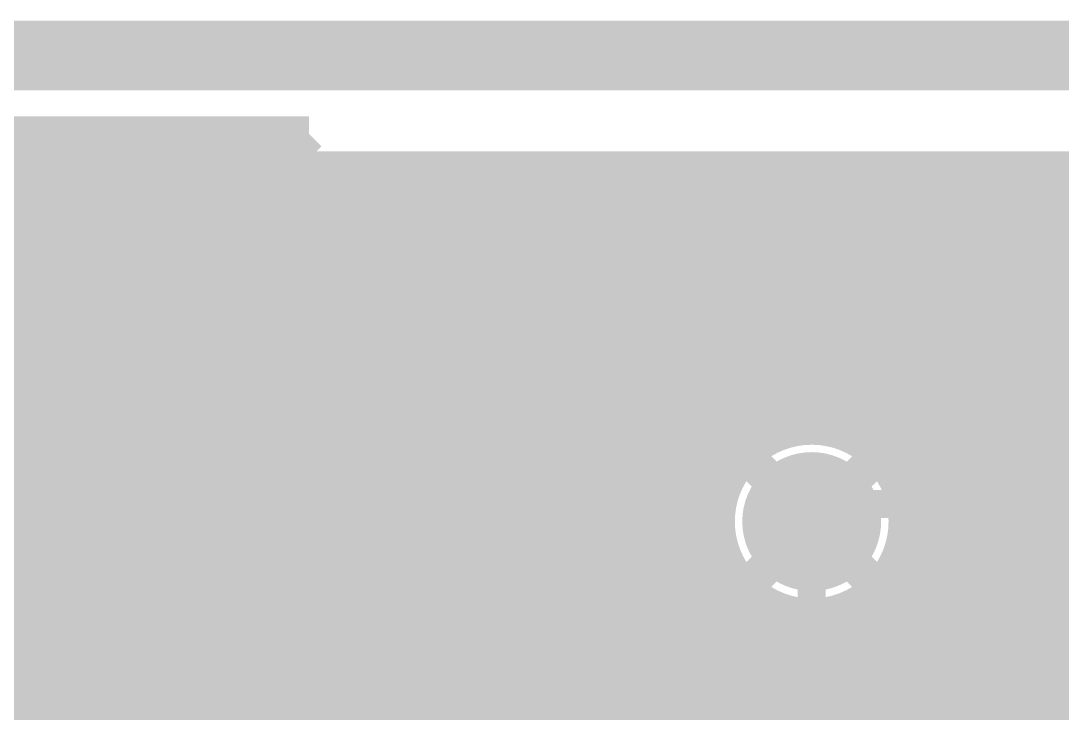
# Model space of a CAD drawing. Extents: x -118 to 4, y -52 to 56.
# Drawn here: x -71.61 to -64.11, y 51.45 to 56.44 of the extents above; entities that cross this region are included whole.
import ezdxf

# ---------------------------------------------------------------- set-up
doc = ezdxf.new("R2010")
doc.units = 0
doc.header["$MEASUREMENT"] = 0
doc.layers.get('0').update_dxf_attribs({"linetype": 'CONTINUOUS'})
for name, color, linetype in [('22-302-0_BOT', 7, 'CONTINUOUS'), ('22-302-0_DRD', 7, 'CONTINUOUS'), ('22-302-0_DRL', 2, 'CONTINUOUS'), ('22-302-0_GND', 1, 'CONTINUOUS'), ('22-302-0_IN1', 3, 'CONTINUOUS'), ('22-302-0_SST', 11, 'CONTINUOUS'), ('22-302-0_TOP', 13, 'CONTINUOUS'), ('THRUHOLE_TAP', 7, 'CONTINUOUS')]:
    doc.layers.add(name, color=color, linetype=linetype)

# ---------------------------------------------------------------- blocks, each defined once
blk = doc.blocks.new('ROUND_50')
at = {"const_width": 0.35052}
blk.add_lwpolyline([(-0.17526, 0, 1), (0.17526, 0, 1)], format="xyb", close=True, dxfattribs=at)
blk = doc.blocks.new('ROUND_106')
at = {"const_width": 0.10033}
blk.add_lwpolyline([(-0.050164, 0, 1), (0.050164, 0, 1)], format="xyb", close=True, dxfattribs=at)
blk = doc.blocks.new('ROUND_95')
at = {"const_width": 0.50038}
blk.add_lwpolyline([(-0.25019, 0, 1), (0.25019, 0, 1)], format="xyb", close=True, dxfattribs=at)
blk = doc.blocks.new('ROUND_65')
at = {"const_width": 0.35052}
blk.add_lwpolyline([(-0.17526, 0, 1), (0.17526, 0, 1)], format="xyb", close=True, dxfattribs=at)
blk = doc.blocks.new('ROUND_98')
at = {"const_width": 0.10033}
blk.add_lwpolyline([(-0.050164, 0, 1), (0.050164, 0, 1)], format="xyb", close=True, dxfattribs=at)

msp = doc.modelspace()

# ---------------------------------------------------------------- linework, layer by layer
at = {"layer": '22-302-0_BOT'}
for points, const_width in [([(-69.53504, 55.626), (-111.77016, 55.626)], 0.254), ([(-69.53504, 55.626), (-72.16394, 52.9971)], 0.254), ([(-71.5518, 55.626), (-71.5518, 53.60924)], 0.254), ([(-71.3232, 55.626), (-71.3232, 53.83784)], 0.254), ([(-71.0946, 55.626), (-71.0946, 54.06644)], 0.254), ([(-70.866, 55.626), (-70.866, 54.29504)], 0.254), ([(-70.6374, 55.626), (-70.6374, 54.52364)], 0.254), ([(-70.4088, 55.626), (-70.4088, 54.75224)], 0.254), ([(-70.1802, 55.626), (-70.1802, 54.98084)], 0.254), ([(-69.9516, 55.626), (-69.9516, 55.20944)], 0.254), ([(-69.723, 55.626), (-69.723, 55.43804)], 0.254), ([(-69.66204, 55.499), (-111.56188, 55.499)], 0.254), ([(-71.882, 45.466), (-71.882, 52.705), (-69.215, 55.372), (-53.34, 55.372), (-51.943, 53.975), (-21.717, 53.975), (-19.812, 52.07)], 0.2032), ([(-69.89064, 55.2704), (-111.39424, 55.2704)], 0.254), ([(-70.11924, 55.0418), (-111.33582, 55.0418)], 0.254), ([(-69.04736, 54.9656), (-71.4756, 52.53736)], 0.254), ([(-56.45912, 54.9656), (-69.04736, 54.9656)], 0.254), ([(-69.0372, 54.9656), (-69.0372, 46.52518)], 0.254), ([(-68.8086, 54.9656), (-68.8086, 46.46676)], 0.254), ([(-68.58, 54.9656), (-68.58, 46.29912)], 0.254), ([(-68.3514, 54.9656), (-68.3514, 34.61766)], 0.254), ([(-68.1228, 54.9656), (-68.1228, 34.52876)], 0.254), ([(-67.8942, 54.9656), (-67.8942, 45.43298)], 0.254), ([(-67.6656, 54.9656), (-67.6656, 45.66412)], 0.254), ([(-67.437, 54.9656), (-67.437, 45.75302)], 0.254), ([(-67.2084, 54.9656), (-67.2084, 45.75556)], 0.254), ([(-66.9798, 54.9656), (-66.9798, 45.67936)], 0.254), ([(-66.7512, 54.9656), (-66.7512, 45.47108)], 0.254), ([(-66.5226, 54.9656), (-66.5226, 53.13172)], 0.254), ([(-66.294, 54.9656), (-66.294, 53.39588)], 0.254), ([(-66.0654, 54.9656), (-66.0654, 53.49494)], 0.254), ([(-65.8368, 54.9656), (-65.8368, 53.50764)], 0.254), ([(-65.6082, 54.9656), (-65.6082, 53.43906)], 0.254), ([(-65.3796, 54.9656), (-65.3796, 53.25364)], 0.254), ([(-65.151, 54.9656), (-65.151, 50.74412)], 0.254), ([(-64.9224, 54.9656), (-64.9224, 50.91176)], 0.254), ([(-64.6938, 54.9656), (-64.6938, 50.97018)], 0.254), ([(-64.4652, 54.9656), (-64.4652, 50.94732)], 0.254), ([(-64.2366, 54.9656), (-64.2366, 50.83556)], 0.254), ([(-64.008, 54.9656), (-64.008, 50.5333)], 0.254), ([(-70.34784, 54.8132), (-111.35614, 54.8132)], 0.254), ([(-56.5277, 54.8132), (-69.19976, 54.8132)], 0.254), ([(-69.2658, 54.74716), (-69.2658, 46.50232)], 0.254), ([(-70.57644, 54.5846), (-111.4679, 54.5846)], 0.254), ([(-56.55818, 54.5846), (-69.42836, 54.5846)], 0.254), ([(-69.4944, 54.51856), (-69.4944, 46.39056)], 0.254), ([(-70.80504, 54.356), (-81.29016, 54.356)], 0.254), ([(-56.50992, 54.356), (-69.65696, 54.356)], 0.254), ([(-69.723, 54.28996), (-69.723, 46.0883)], 0.254), ([(-71.03364, 54.1274), (-80.9879, 54.1274)], 0.254), ([(-56.35752, 54.1274), (-69.88556, 54.1274)], 0.254), ([(-69.9516, 54.06136), (-69.9516, 43.72356)], 0.254), ([(-71.26224, 53.8988), (-80.87614, 53.8988)], 0.254), ([(-56.2864, 53.8988), (-70.11416, 53.8988)], 0.254), ([(-70.1802, 53.83276), (-70.1802, 43.64736)], 0.254), ([(-71.49084, 53.6702), (-80.85582, 53.6702)], 0.254), ([(-70.4088, 53.60416), (-70.4088, 43.43908)], 0.254), ([(-56.2864, 53.6702), (-70.34276, 53.6702)], 0.254), ([(-71.71944, 53.4416), (-75.59294, 53.4416)], 0.254), ([(-70.6374, 53.37556), (-70.6374, 44.79544)], 0.254), ([(-66.21272, 53.4416), (-70.57136, 53.4416)], 0.254), ([(-56.2864, 53.4416), (-65.61074, 53.4416)], 0.254), ([(-70.866, 53.14696), (-70.866, 45.02404)], 0.254), ([(-66.47688, 53.213), (-70.79996, 53.213)], 0.254), ([(-56.2864, 53.213), (-65.34912, 53.213)], 0.254), ([(-66.57594, 52.9844), (-71.02856, 52.9844)], 0.254), ([(-56.2864, 52.9844), (-65.25006, 52.9844)], 0.254), ([(-71.0946, 52.91836), (-71.0946, 45.25264)], 0.254), ([(-65.913, 52.832), (-65.913, 43.942), (-65.0748, 43.1038), (-64.77, 43.1038)], 0.2032), ([(-66.58864, 52.7558), (-71.25716, 52.7558)], 0.254), ([(-56.2864, 52.7558), (-65.23736, 52.7558)], 0.254), ([(-71.3232, 52.68976), (-71.3232, 45.85208)], 0.254), ([(-71.4756, 52.53736), (-71.4756, 46.00956)], 0.254), ([(-66.52006, 52.5272), (-71.4756, 52.5272)], 0.254), ([(-66.5226, 52.52974), (-66.5226, 42.76852)], 0.254), ([(-56.2864, 52.5272), (-65.30594, 52.5272)], 0.254), ([(-65.3796, 52.41036), (-65.3796, 48.4632)], 0.254), ([(-66.33464, 52.2986), (-71.4756, 52.2986)], 0.254), ([(-66.3194, 52.2859), (-66.3194, 43.942)], 0.254), ([(-65.5066, 52.2859), (-65.5066, 48.4632)], 0.254), ([(-56.2864, 52.2986), (-65.49136, 52.2986)], 0.254), ([(-66.3194, 52.07), (-71.4756, 52.07)], 0.254), ([(-56.2864, 52.07), (-65.5066, 52.07)], 0.254), ([(-66.3194, 51.8414), (-71.4756, 51.8414)], 0.254), ([(-56.2864, 51.8414), (-65.5066, 51.8414)], 0.254), ([(-66.3194, 51.6128), (-71.4756, 51.6128)], 0.254), ([(-56.2864, 51.6128), (-65.5066, 51.6128)], 0.254), ([(-66.3194, 51.3842), (-71.4756, 51.3842)], 0.254), ([(-56.2864, 51.3842), (-65.5066, 51.3842)], 0.254)]:
    msp.add_lwpolyline(points, dxfattribs=dict(at, const_width=const_width))
at = {"layer": '22-302-0_BOT', "const_width": 0.254}
for points in [[(-65.913, 53.51272, 0.4142136), (-66.59372, 52.832)], [(-65.23228, 52.832, 0.4142136), (-65.913, 53.51272)], [(-66.59372, 52.832, 0.2370538), (-66.3194, 52.2859)], [(-65.5066, 52.2859, 0.237053), (-65.23228, 52.832)]]:
    msp.add_lwpolyline(points, format="xyb", dxfattribs=at)
at = {"layer": '22-302-0_DRD'}
for points, const_width in [([(1.81102, 56.18988), (-115.4811, 56.18988)], 0.50038), ([(-65.278, 53.467), (-66.548, 52.197)], 0.254), ([(-65.278, 52.197), (-66.548, 53.467)], 0.254)]:
    msp.add_lwpolyline(points, dxfattribs=dict(at, const_width=const_width))
at = {"layer": '22-302-0_DRL', "const_width": 0.50038}
msp.add_lwpolyline([(1.81102, 56.18988), (-115.4811, 56.18988)], dxfattribs=at)
at = {"layer": '22-302-0_GND', "const_width": 0.50038}
msp.add_lwpolyline([(1.81102, 56.18988), (-115.4811, 56.18988)], dxfattribs=at)
at = {"layer": '22-302-0_IN1', "const_width": 0.254}
for points in [[(-1.89992, 55.372), (-98.425, 55.372)], [(-71.6788, 55.372), (-71.6788, 48.9585)], [(-71.4502, 55.372), (-71.4502, 49.13122)], [(-71.2216, 55.372), (-71.2216, 49.19218)], [(-70.993, 55.372), (-70.993, 49.17186)], [(-70.7644, 55.372), (-70.7644, 49.06264)], [(-70.5358, 55.372), (-70.5358, 48.77054)], [(-70.3072, 55.372), (-70.3072, 43.55592)], [(-70.0786, 55.372), (-70.0786, 43.69308)], [(-69.85, 55.372), (-69.85, 43.73372)], [(-69.6214, 55.372), (-69.6214, 43.69308)], [(-69.3928, 55.372), (-69.3928, 43.55592)], [(-69.1642, 55.372), (-69.1642, 34.5948)], [(-68.9356, 55.372), (-68.9356, 34.65322)], [(-68.707, 55.372), (-68.707, 34.66846)], [(-68.4784, 55.372), (-68.4784, 36.36264)], [(-68.2498, 55.372), (-68.2498, 36.54806)], [(-68.0212, 55.372), (-68.0212, 36.61664)], [(-67.7926, 55.372), (-67.7926, 49.37252)], [(-67.564, 55.372), (-67.564, 49.52492)], [(-67.3354, 55.372), (-67.3354, 49.57318)], [(-67.1068, 55.372), (-67.1068, 49.5427)], [(-66.8782, 55.372), (-66.8782, 49.42078)], [(-66.6496, 55.372), (-66.6496, 49.05502)], [(-66.421, 55.372), (-66.421, 53.28412)], [(-66.1924, 55.372), (-66.1924, 53.45176)], [(-65.9638, 55.372), (-65.9638, 53.51018)], [(-65.7352, 55.372), (-65.7352, 53.48732)], [(-65.5066, 55.372), (-65.5066, 53.37556)], [(-65.278, 55.372), (-65.278, 53.0733)], [(-65.0494, 55.372), (-65.0494, 50.83556)], [(-64.8208, 55.372), (-64.8208, 50.94732)], [(-64.5922, 55.372), (-64.5922, 50.97018)], [(-64.3636, 55.372), (-64.3636, 50.91176)], [(-64.135, 55.372), (-64.135, 50.74412)], [(-56.1213, 55.245), (-98.425, 55.245)], [(-56.42356, 55.0164), (-98.425, 55.0164)], [(-56.53532, 54.7878), (-98.425, 54.7878)], [(-56.55818, 54.5592), (-98.425, 54.5592)], [(-56.49976, 54.3306), (-81.23174, 54.3306)], [(-56.33212, 54.102), (-80.97012, 54.102)], [(-55.03418, 53.8734), (-80.87106, 53.8734)], [(-55.0037, 53.6448), (-80.85836, 53.6448)], [(-66.26098, 53.4162), (-75.57008, 53.4162)], [(-54.88178, 53.4162), (-65.56502, 53.4162)], [(-66.49212, 53.1876), (-75.43292, 53.1876)], [(-54.51602, 53.1876), (-65.33388, 53.1876)], [(-66.58102, 52.959), (-75.39228, 52.959)], [(-51.68392, 52.959), (-65.24498, 52.959)], [(-66.58356, 52.7304), (-75.43292, 52.7304)], [(-51.53152, 52.7304), (-65.2399, 52.7304)], [(-65.278, 52.58816), (-65.278, 50.5333)], [(-66.50736, 52.5018), (-75.57008, 52.5018)], [(-48.78578, 52.5018), (-65.31864, 52.5018)], [(-66.421, 52.37988), (-66.421, 44.39412)], [(-66.29908, 52.2732), (-91.08694, 52.2732)], [(-48.9077, 52.2732), (-65.52438, 52.2732)], [(-65.5066, 52.2859), (-65.5066, 34.95294)], [(-66.1924, 52.21224), (-66.1924, 34.71164)], [(-65.7352, 52.17414), (-65.7352, 34.96564)], [(-65.9638, 52.15382), (-65.9638, 34.89706)], [(-48.93818, 52.0446), (-91.27236, 52.0446)], [(-48.88992, 51.816), (-98.425, 51.816)], [(-55.03164, 51.5874), (-98.425, 51.5874)], [(-55.21706, 51.3588), (-98.425, 51.3588)]]:
    msp.add_lwpolyline(points, dxfattribs=at)
for points in [[(-65.913, 53.51272, 0.4142136), (-66.59372, 52.832)], [(-65.23228, 52.832, 0.4142136), (-65.913, 53.51272)], [(-66.59372, 52.832, 0.4142136), (-65.913, 52.15128)], [(-65.913, 52.15128, 0.4142136), (-65.23228, 52.832)]]:
    msp.add_lwpolyline(points, format="xyb", dxfattribs=at)
at = {"layer": '22-302-0_SST', "const_width": 0.1524}
msp.add_lwpolyline([(-70.36562, 50.35042), (-70.36562, 51.36642), (-70.485, 51.19878)], dxfattribs=at)
at = {"layer": '22-302-0_TOP', "const_width": 0.2032}
for points in [[(-112.014, 54.991), (-56.515, 54.991), (-56.134, 55.372), (-55.626, 55.372), (-55.245, 54.991), (-1.397, 54.991), (-1.27, 55.118)], [(-85.09, 52.959), (-77.47, 52.959), (-76.2, 54.229), (-56.515, 54.229), (-56.134, 53.848), (-55.626, 53.848), (-54.864, 54.61), (-3.048, 54.61), (-2.667, 54.229), (0.762, 54.229)], [(-55.88, 54.61), (-76.581, 54.61), (-77.47, 53.721), (-81.534, 53.721)], [(-16.891, 36.576), (-16.764, 36.576), (-16.002, 37.338), (-16.002, 46.482), (-17.399, 47.879), (-17.399, 51.435), (-19.431, 53.467), (-49.784, 53.467), (-50.8, 52.451), (-51.308, 52.451), (-51.816, 52.959), (-65.786, 52.959), (-65.913, 52.832)], [(-91.694, 52.578), (-91.313, 52.197), (-75.819, 52.197), (-75.311, 52.705), (-67.437, 52.705), (-66.421, 51.689), (-65.405, 51.689), (-64.897, 52.197), (-54.102, 52.197), (-53.213, 51.308), (-47.498, 51.308), (-45.72, 53.086), (-19.812, 53.086), (-17.78, 51.054), (-17.78, 47.625), (-16.383, 46.228), (-16.383, 39.37), (-18.034, 37.719)], [(-48.26, 52.07), (-53.34, 52.07), (-53.848, 52.578), (-65.151, 52.578), (-65.659, 52.07), (-66.167, 52.07), (-67.183, 53.086), (-75.946, 53.086), (-76.073, 52.959)], [(-109.347, 43.942), (-109.347, 50.038), (-107.061, 52.324), (-92.456, 52.324), (-91.948, 51.816), (-75.565, 51.816), (-75.057, 52.324), (-67.691, 52.324), (-66.675, 51.308), (-65.151, 51.308), (-64.643, 51.816), (-54.356, 51.816), (-53.467, 50.927), (-42.164, 50.927), (-40.767, 49.53), (-40.767, 45.339), (-39.116, 43.688), (-38.1, 43.688), (-36.3982, 41.9862), (-34.925, 41.9862)], [(-94.869, 38.1), (-94.234, 38.735), (-94.234, 41.91), (-96.266, 43.942), (-96.266, 49.784), (-94.615, 51.435), (-75.311, 51.435), (-74.803, 51.943), (-67.945, 51.943), (-66.929, 50.927), (-64.897, 50.927), (-64.77, 51.054), (-54.61, 51.054)], [(-64.643, 50.292), (-66.929, 50.292), (-68.199, 51.562), (-74.549, 51.562), (-75.057, 51.054), (-87.757, 51.054), (-88.392, 50.419)]]:
    msp.add_lwpolyline(points, dxfattribs=at)

# ---------------------------------------------------------------- block references
at = {"layer": '22-302-0_BOT'}
msp.add_blockref('ROUND_50', (-65.913, 52.832), dxfattribs=at)
at = {"layer": '22-302-0_DRL'}
msp.add_blockref('ROUND_106', (-65.913, 52.832), dxfattribs=at)
at = {"layer": '22-302-0_GND'}
msp.add_blockref('ROUND_95', (-65.913, 52.832), dxfattribs=at)
at = {"layer": '22-302-0_IN1'}
msp.add_blockref('ROUND_65', (-65.913, 52.832), dxfattribs=at)
at = {"layer": '22-302-0_TOP'}
msp.add_blockref('ROUND_50', (-65.913, 52.832), dxfattribs=at)
at = {"layer": 'THRUHOLE_TAP'}
msp.add_blockref('ROUND_98', (-65.913, 52.832), dxfattribs=at)

doc.saveas('drawing.dxf')
